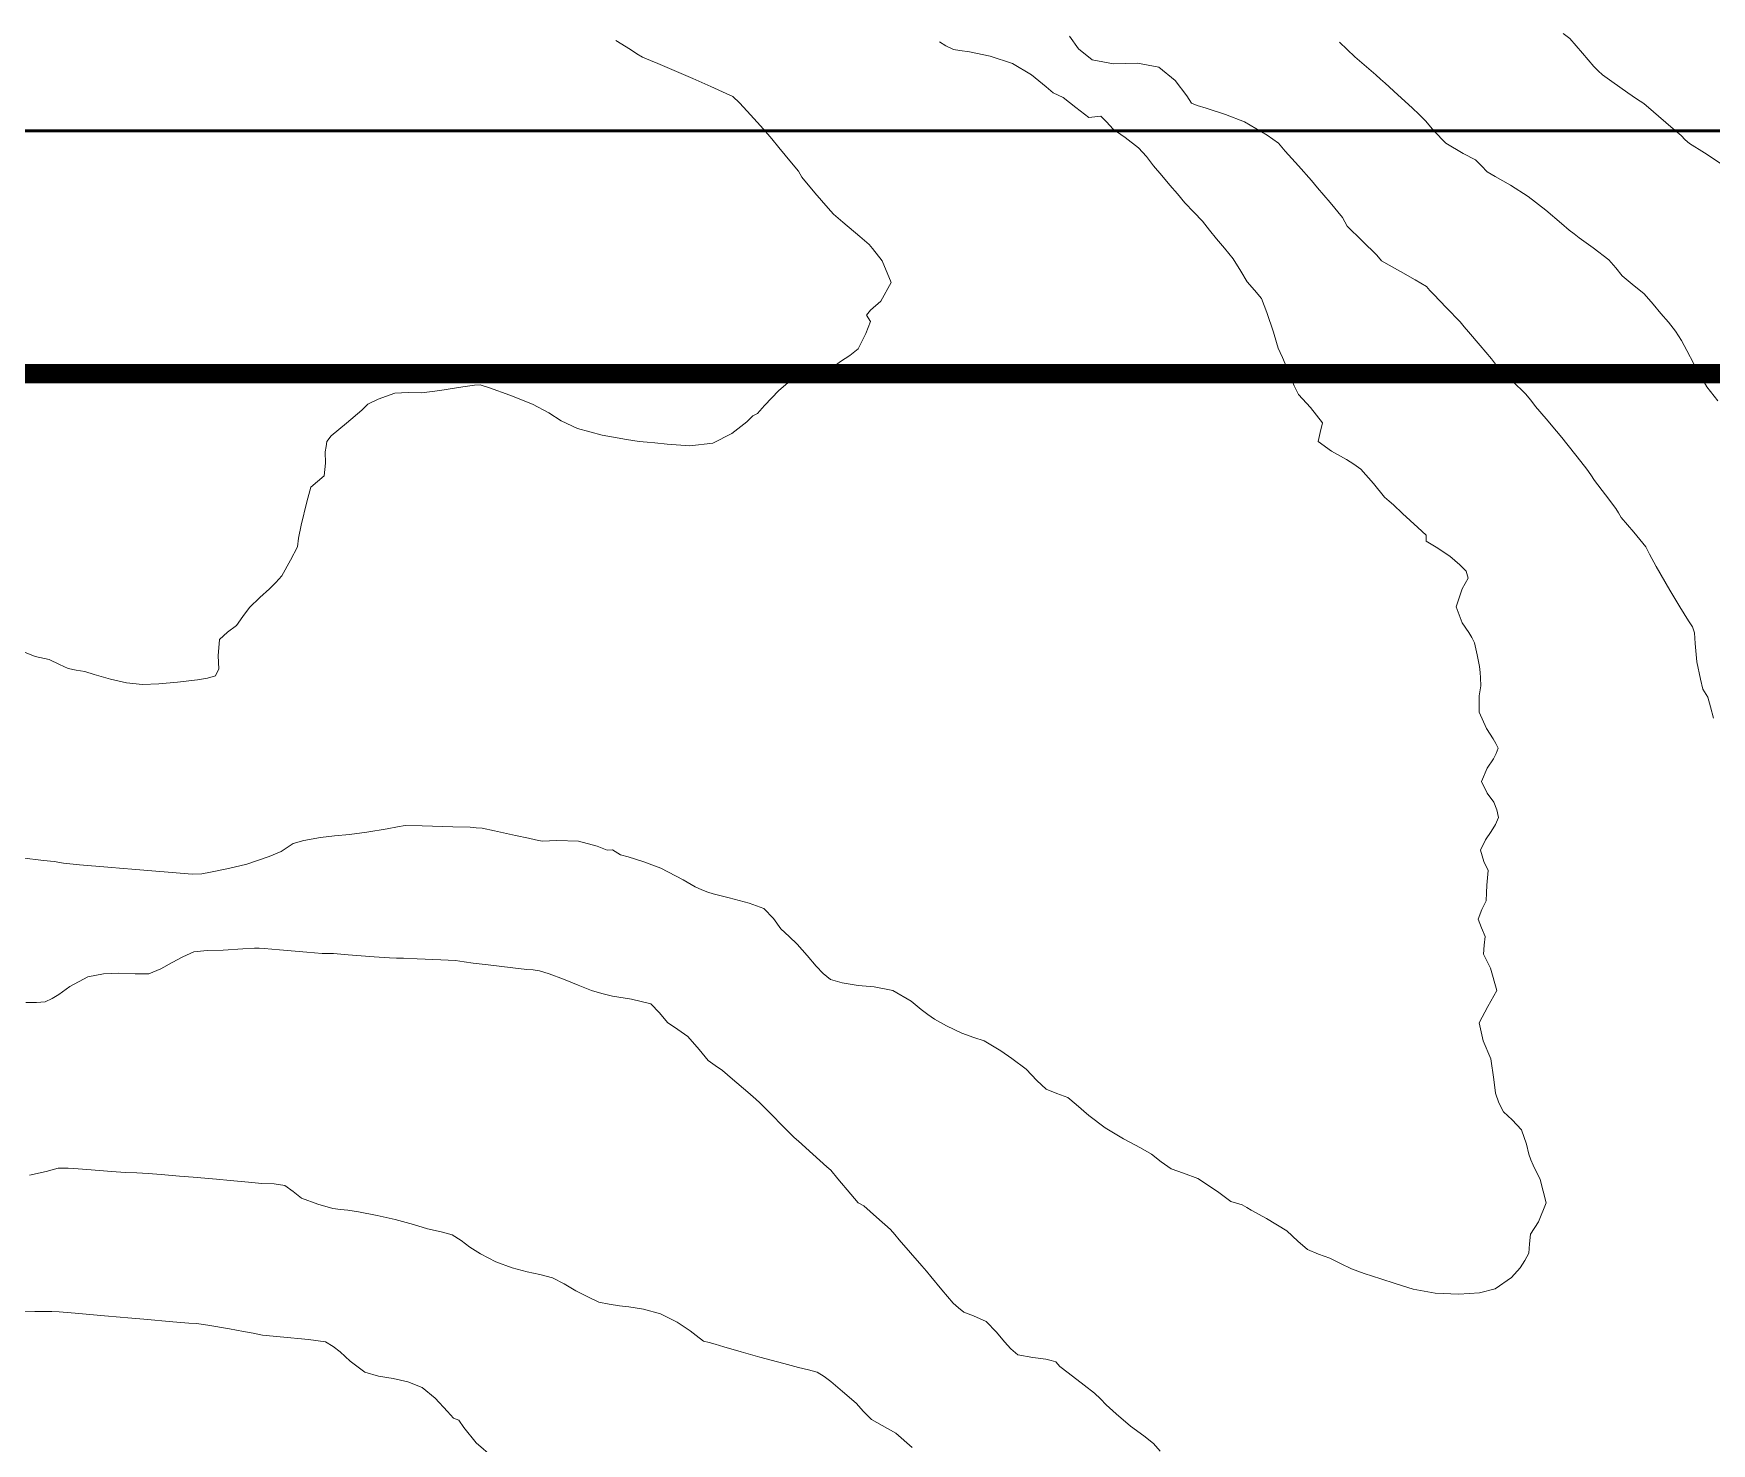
# Model space of a CAD drawing. Header units: metres. Extents: x 354768 to 355417, y 9249536 to 9250102.
# Drawn here: x 354942.66 to 354959.92, y 9249879.5 to 9249894 of the extents above; entities that cross this region are included whole.
import ezdxf

# ---------------------------------------------------------------- set-up
doc = ezdxf.new("R2010")
doc.units = ezdxf.units.M
doc.header["$LTSCALE"] = 0.25
doc.layers.add('CURVAS', color=33, linetype='CONTINUOUS', lineweight=13, true_color=0xb08860)
doc.layers.add('MARCO', color=7, linetype='CONTINUOUS', lineweight=50)

# ---------------------------------------------------------------- blocks, each defined once
blk = doc.blocks.new('CURVAS_DE_NIVEL')
at = {"layer": 'CURVAS'}
for points in [[(354956.089, 9249893.911), (354956.247, 9249893.761), (354956.393, 9249893.635), (354956.465, 9249893.574), (354956.512, 9249893.531), (354956.559, 9249893.488), (354956.69, 9249893.369), (354956.838, 9249893.234), (354956.91, 9249893.166), (354956.98, 9249893.098), (354957.06, 9249893), (354957.185, 9249892.872), (354957.362, 9249892.766), (354957.49, 9249892.699), (354957.55, 9249892.638), (354957.61, 9249892.577), (354957.693, 9249892.529), (354957.849, 9249892.44), (354958.03, 9249892.324), (354958.213, 9249892.182), (354958.373, 9249892.046), (354958.451, 9249891.977), (354958.503, 9249891.938), (354958.556, 9249891.899), (354958.699, 9249891.795), (354958.861, 9249891.67), (354958.931, 9249891.588), (354958.999, 9249891.506), (354959.102, 9249891.422), (354959.224, 9249891.321), (354959.317, 9249891.215), (354959.395, 9249891.118), (354959.473, 9249891.029), (354959.546, 9249890.939), (354959.608, 9249890.841), (354959.664, 9249890.74), (354959.736, 9249890.602), (354959.793, 9249890.493), (354959.83, 9249890.43), (354959.87, 9249890.367), (354959.981, 9249890.223)], [(354951.697, 9249879.454), (354951.527, 9249879.602), (354951.388, 9249879.682), (354951.276, 9249879.745), (354951.195, 9249879.826), (354951.118, 9249879.911), (354950.98, 9249880.033), (354950.858, 9249880.135), (354950.79, 9249880.185), (354950.719, 9249880.229), (354950.63, 9249880.254), (354950.528, 9249880.278), (354950.376, 9249880.318), (354950.13, 9249880.386), (354949.937, 9249880.441), (354949.76, 9249880.492), (354949.671, 9249880.518), (354949.606, 9249880.534), (354949.548, 9249880.55), (354949.474, 9249880.608), (354949.413, 9249880.654), (354949.277, 9249880.745), (354949.106, 9249880.831), (354948.933, 9249880.88), (354948.782, 9249880.901), (354948.685, 9249880.913), (354948.578, 9249880.929), (354948.473, 9249880.951), (354948.365, 9249881.001), (354948.238, 9249881.068), (354948.118, 9249881.139), (354947.995, 9249881.202), (354947.867, 9249881.235), (354947.736, 9249881.262), (354947.583, 9249881.304), (354947.412, 9249881.364), (354947.256, 9249881.446), (354947.146, 9249881.516), (354947.057, 9249881.583), (354946.966, 9249881.642), (354946.85, 9249881.674), (354946.71, 9249881.704), (354946.567, 9249881.748), (354946.379, 9249881.802), (354946.194, 9249881.842), (354946, 9249881.879), (354945.893, 9249881.897), (354945.815, 9249881.905), (354945.737, 9249881.915), (354945.584, 9249881.958), (354945.415, 9249882.019), (354945.329, 9249882.088), (354945.243, 9249882.152), (354945.132, 9249882.168), (354945.007, 9249882.172), (354944.871, 9249882.185), (354944.681, 9249882.202), (354944.542, 9249882.215), (354944.421, 9249882.226), (354944.3, 9249882.236), (354944.161, 9249882.248), (354943.972, 9249882.265), (354943.838, 9249882.275), (354943.721, 9249882.28), (354943.604, 9249882.285), (354943.459, 9249882.296), (354943.253, 9249882.313), (354943.118, 9249882.323), (354943.016, 9249882.329), (354942.913, 9249882.329), (354942.788, 9249882.296), (354942.619, 9249882.257)], [(354958.391, 9249893.999), (354958.46, 9249893.947), (354958.589, 9249893.799), (354958.707, 9249893.66), (354958.75, 9249893.617), (354958.795, 9249893.576), (354958.891, 9249893.507), (354959.055, 9249893.391), (354959.146, 9249893.327), (354959.219, 9249893.279), (354959.319, 9249893.194), (354959.499, 9249893.039), (354959.603, 9249892.949), (354959.646, 9249892.907), (354959.691, 9249892.867), (354959.843, 9249892.773), (354960.027, 9249892.652)], [(354947.385, 9249879.352), (354947.21, 9249879.504), (354947.083, 9249879.662), (354947.032, 9249879.737), (354946.978, 9249879.756), (354946.917, 9249879.825), (354946.788, 9249879.963), (354946.657, 9249880.074), (354946.509, 9249880.132), (354946.357, 9249880.164), (354946.207, 9249880.189), (354946.066, 9249880.23), (354945.914, 9249880.344), (354945.814, 9249880.44), (354945.739, 9249880.496), (354945.661, 9249880.543), (354945.487, 9249880.565), (354945.197, 9249880.593), (354945.015, 9249880.611), (354944.918, 9249880.63), (354944.82, 9249880.65), (354944.673, 9249880.675), (354944.452, 9249880.713), (354944.334, 9249880.732), (354944.257, 9249880.735), (354944.092, 9249880.749), (354943.792, 9249880.775), (354943.627, 9249880.79), (354943.551, 9249880.796), (354943.387, 9249880.81), (354943.087, 9249880.836), (354942.922, 9249880.85), (354942.847, 9249880.856), (354942.673, 9249880.855), (354942.445, 9249880.852)], [(354953.312, 9249893.973), (354953.405, 9249893.842), (354953.547, 9249893.729), (354953.766, 9249893.689), (354954.014, 9249893.694), (354954.233, 9249893.653), (354954.401, 9249893.516), (354954.521, 9249893.359), (354954.569, 9249893.283), (354954.626, 9249893.259), (354954.719, 9249893.232), (354954.917, 9249893.168), (354955.115, 9249893.09), (354955.346, 9249892.955), (354955.463, 9249892.872), (354955.498, 9249892.831), (354955.533, 9249892.788), (354955.668, 9249892.637), (354955.801, 9249892.488), (354955.864, 9249892.413), (354955.994, 9249892.26), (354956.123, 9249892.106), (354956.147, 9249892.062), (354956.171, 9249892.018), (354956.323, 9249891.868), (354956.473, 9249891.721), (354956.524, 9249891.661), (354956.602, 9249891.617), (354956.719, 9249891.552), (354956.87, 9249891.465), (354956.986, 9249891.396), (354957.021, 9249891.357), (354957.056, 9249891.317), (354957.191, 9249891.178), (354957.33, 9249891.033), (354957.374, 9249890.982), (354957.418, 9249890.931), (354957.536, 9249890.791), (354957.654, 9249890.652), (354957.696, 9249890.6), (354957.74, 9249890.549), (354957.869, 9249890.425), (354958.004, 9249890.293), (354958.057, 9249890.228), (354958.108, 9249890.163), (354958.215, 9249890.035), (354958.323, 9249889.908), (354958.377, 9249889.844), (354958.43, 9249889.78), (354958.536, 9249889.646), (354958.635, 9249889.518), (354958.674, 9249889.46), (354958.712, 9249889.402), (354958.825, 9249889.255), (354958.933, 9249889.114), (354958.96, 9249889.069), (354958.988, 9249889.023), (354959.116, 9249888.871), (354959.242, 9249888.721), (354959.279, 9249888.644), (354959.348, 9249888.516), (354959.487, 9249888.273), (354959.59, 9249888.104), (354959.681, 9249887.96), (354959.722, 9249887.896), (354959.742, 9249887.835), (354959.749, 9249887.726), (354959.767, 9249887.537), (354959.803, 9249887.359), (354959.829, 9249887.254), (354959.88, 9249887.173), (354959.907, 9249887.073), (354959.937, 9249886.958)], [(354954.247, 9249879.417), (354954.179, 9249879.498), (354954.078, 9249879.574), (354953.941, 9249879.675), (354953.793, 9249879.802), (354953.691, 9249879.894), (354953.631, 9249879.955), (354953.57, 9249880.016), (354953.465, 9249880.098), (354953.301, 9249880.223), (354953.213, 9249880.29), (354953.172, 9249880.335), (354953.126, 9249880.349), (354953.071, 9249880.364), (354952.937, 9249880.38), (354952.782, 9249880.409), (354952.71, 9249880.471), (354952.644, 9249880.543), (354952.562, 9249880.642), (354952.456, 9249880.75), (354952.326, 9249880.81), (354952.227, 9249880.846), (354952.171, 9249880.892), (354952.118, 9249880.941), (354952.002, 9249881.077), (354951.888, 9249881.214), (354951.842, 9249881.269), (354951.796, 9249881.323), (354951.678, 9249881.459), (354951.562, 9249881.593), (354951.518, 9249881.647), (354951.473, 9249881.699), (354951.33, 9249881.825), (354951.198, 9249881.94), (354951.141, 9249881.971), (354951.066, 9249882.06), (354950.932, 9249882.22), (354950.858, 9249882.307), (354950.818, 9249882.342), (354950.673, 9249882.474), (354950.527, 9249882.606), (354950.483, 9249882.645), (354950.39, 9249882.738), (354950.22, 9249882.907), (354950.128, 9249883), (354950.089, 9249883.04), (354950.006, 9249883.111), (354949.849, 9249883.245), (354949.746, 9249883.332), (354949.671, 9249883.383), (354949.599, 9249883.436), (354949.505, 9249883.55), (354949.388, 9249883.684), (354949.285, 9249883.756), (354949.18, 9249883.827), (354949.098, 9249883.928), (354949.008, 9249884.018), (354948.809, 9249884.068), (354948.615, 9249884.099), (354948.505, 9249884.125), (354948.397, 9249884.157), (354948.26, 9249884.211), (354948.108, 9249884.273), (354947.962, 9249884.326), (354947.862, 9249884.36), (354947.796, 9249884.367), (354947.731, 9249884.372), (354947.587, 9249884.389), (354947.336, 9249884.419), (354947.179, 9249884.438), (354947.089, 9249884.451), (354947, 9249884.463), (354946.847, 9249884.472), (354946.605, 9249884.483), (354946.464, 9249884.489), (354946.393, 9249884.49), (354946.321, 9249884.492), (354946.163, 9249884.504), (354945.895, 9249884.524), (354945.743, 9249884.535), (354945.686, 9249884.537), (354945.629, 9249884.538), (354945.469, 9249884.551), (354945.188, 9249884.576), (354945.031, 9249884.589), (354944.98, 9249884.59), (354944.93, 9249884.591), (354944.81, 9249884.584), (354944.61, 9249884.571), (354944.443, 9249884.567), (354944.308, 9249884.553), (354944.194, 9249884.504), (354944.083, 9249884.444), (354943.969, 9249884.38), (354943.843, 9249884.329), (354943.703, 9249884.327), (354943.536, 9249884.334), (354943.377, 9249884.329), (354943.217, 9249884.296), (354943.031, 9249884.196), (354942.918, 9249884.116), (354942.85, 9249884.074), (354942.78, 9249884.039), (354942.688, 9249884.034), (354942.581, 9249884.034)], [(354942.539, 9249885.519), (354942.762, 9249885.492), (354942.87, 9249885.483), (354942.966, 9249885.465), (354943.13, 9249885.45), (354943.422, 9249885.426), (354943.584, 9249885.412), (354943.671, 9249885.404), (354943.833, 9249885.391), (354944.125, 9249885.365), (354944.289, 9249885.352), (354944.389, 9249885.355), (354944.48, 9249885.372), (354944.665, 9249885.41), (354944.854, 9249885.457), (354945.081, 9249885.533), (354945.207, 9249885.585), (354945.268, 9249885.627), (354945.33, 9249885.669), (354945.439, 9249885.698), (354945.61, 9249885.731), (354945.755, 9249885.746), (354945.907, 9249885.759), (354946.086, 9249885.786), (354946.296, 9249885.82), (354946.402, 9249885.838), (354946.482, 9249885.853), (354946.655, 9249885.849), (354946.971, 9249885.84), (354947.151, 9249885.835), (354947.212, 9249885.83), (354947.273, 9249885.825), (354947.399, 9249885.798), (354947.617, 9249885.751), (354947.749, 9249885.723), (354947.82, 9249885.706), (354947.891, 9249885.692), (354948.042, 9249885.699), (354948.265, 9249885.693), (354948.456, 9249885.64), (354948.557, 9249885.6), (354948.612, 9249885.602), (354948.697, 9249885.552), (354948.774, 9249885.53), (354948.935, 9249885.48), (354949.112, 9249885.414), (354949.34, 9249885.296), (354949.465, 9249885.222), (354949.533, 9249885.192), (354949.595, 9249885.167), (354949.648, 9249885.151), (354949.702, 9249885.137), (354949.813, 9249885.11), (354950.018, 9249885.056), (354950.171, 9249884.998), (354950.269, 9249884.896), (354950.345, 9249884.792), (354950.43, 9249884.713), (354950.514, 9249884.634), (354950.616, 9249884.515), (354950.709, 9249884.406), (354950.779, 9249884.332), (354950.857, 9249884.269), (354950.975, 9249884.236), (354951.139, 9249884.208), (354951.306, 9249884.194), (354951.498, 9249884.155), (354951.684, 9249884.045), (354951.788, 9249883.959), (354951.856, 9249883.909), (354951.924, 9249883.86), (354952.05, 9249883.794), (354952.205, 9249883.718), (354952.33, 9249883.674), (354952.435, 9249883.637), (354952.522, 9249883.588), (354952.606, 9249883.535), (354952.721, 9249883.458), (354952.868, 9249883.348), (354952.979, 9249883.232), (354953.073, 9249883.14), (354953.183, 9249883.096), (354953.295, 9249883.054), (354953.383, 9249882.984), (354953.514, 9249882.871), (354953.68, 9249882.745), (354953.868, 9249882.63), (354954.043, 9249882.537), (354954.158, 9249882.473), (354954.256, 9249882.395), (354954.358, 9249882.321), (354954.485, 9249882.276), (354954.634, 9249882.221), (354954.835, 9249882.087), (354954.973, 9249881.987), (354955.032, 9249881.967), (354955.088, 9249881.95), (354955.136, 9249881.924), (354955.183, 9249881.896), (354955.338, 9249881.811), (354955.549, 9249881.684), (354955.663, 9249881.579), (354955.762, 9249881.492), (354955.874, 9249881.444), (354955.991, 9249881.403), (354956.101, 9249881.347), (354956.213, 9249881.292), (354956.344, 9249881.244), (354956.516, 9249881.192), (354956.663, 9249881.142), (354956.847, 9249881.085), (354957.075, 9249881.044), (354957.318, 9249881.033), (354957.53, 9249881.048), (354957.692, 9249881.088), (354957.861, 9249881.205), (354957.95, 9249881.305), (354957.998, 9249881.378), (354958.037, 9249881.455), (354958.046, 9249881.549), (354958.056, 9249881.651), (354958.138, 9249881.775), (354958.217, 9249881.971), (354958.155, 9249882.213), (354958.081, 9249882.359), (354958.059, 9249882.416), (354958.037, 9249882.474), (354958.015, 9249882.577), (354957.964, 9249882.723), (354957.866, 9249882.826), (354957.777, 9249882.909), (354957.73, 9249883.002), (354957.696, 9249883.101), (354957.679, 9249883.241), (354957.648, 9249883.454), (354957.569, 9249883.639), (354957.526, 9249883.825), (354957.617, 9249883.991), (354957.707, 9249884.157), (354957.645, 9249884.385), (354957.571, 9249884.531), (354957.58, 9249884.621), (354957.588, 9249884.711), (354957.55, 9249884.799), (354957.517, 9249884.891), (354957.555, 9249884.99), (354957.598, 9249885.079), (354957.603, 9249885.159), (354957.605, 9249885.238), (354957.613, 9249885.314), (354957.618, 9249885.39), (354957.575, 9249885.483), (354957.539, 9249885.598), (354957.591, 9249885.705), (354957.652, 9249885.791), (354957.694, 9249885.863), (354957.726, 9249885.937), (354957.709, 9249886.016), (354957.678, 9249886.094), (354957.609, 9249886.186), (354957.55, 9249886.307), (354957.609, 9249886.443), (354957.675, 9249886.539), (354957.701, 9249886.594), (354957.721, 9249886.647), (354957.699, 9249886.696), (354957.672, 9249886.744), (354957.604, 9249886.852), (354957.526, 9249887.019), (354957.528, 9249887.186), (354957.544, 9249887.29), (354957.541, 9249887.372), (354957.536, 9249887.427), (354957.529, 9249887.488), (354957.505, 9249887.61), (354957.479, 9249887.732), (354957.451, 9249887.786), (354957.421, 9249887.84), (354957.353, 9249887.939), (354957.29, 9249888.103), (354957.351, 9249888.288), (354957.415, 9249888.399), (354957.394, 9249888.471), (354957.329, 9249888.534), (354957.225, 9249888.624), (354957.084, 9249888.715), (354956.982, 9249888.777), (354956.981, 9249888.839), (354956.897, 9249888.919), (354956.74, 9249889.064), (354956.647, 9249889.15), (354956.601, 9249889.19), (354956.555, 9249889.231), (354956.439, 9249889.37), (354956.311, 9249889.52), (354956.238, 9249889.571), (354956.162, 9249889.619), (354956.008, 9249889.704), (354955.87, 9249889.802), (354955.891, 9249889.896), (354955.917, 9249889.995), (354955.792, 9249890.154), (354955.67, 9249890.288), (354955.625, 9249890.374), (354955.565, 9249890.519), (354955.504, 9249890.666), (354955.48, 9249890.719), (354955.459, 9249890.764), (354955.444, 9249890.82), (354955.41, 9249890.927), (354955.342, 9249891.131), (354955.287, 9249891.273), (354955.217, 9249891.36), (354955.142, 9249891.445), (354955.076, 9249891.555), (354954.997, 9249891.682), (354954.907, 9249891.792), (354954.825, 9249891.886), (354954.753, 9249891.978), (354954.68, 9249892.069), (354954.593, 9249892.162), (354954.501, 9249892.257), (354954.423, 9249892.349), (354954.346, 9249892.441), (354954.263, 9249892.54), (354954.179, 9249892.639), (354954.104, 9249892.733), (354954.024, 9249892.823), (354953.885, 9249892.929), (354953.763, 9249893.017), (354953.693, 9249893.092), (354953.635, 9249893.15), (354953.574, 9249893.143), (354953.512, 9249893.135), (354953.379, 9249893.237), (354953.248, 9249893.342), (354953.197, 9249893.366), (354953.145, 9249893.391), (354953.075, 9249893.452), (354952.922, 9249893.574), (354952.726, 9249893.692), (354952.497, 9249893.768), (354952.284, 9249893.812), (354952.186, 9249893.826), (354952.119, 9249893.834), (354952.042, 9249893.873), (354951.977, 9249893.914)], [(354942.48, 9249887.671), (354942.677, 9249887.593), (354942.821, 9249887.562), (354942.925, 9249887.51), (354943.014, 9249887.467), (354943.099, 9249887.451), (354943.185, 9249887.437), (354943.282, 9249887.408), (354943.449, 9249887.358), (354943.616, 9249887.32), (354943.781, 9249887.304), (354943.947, 9249887.309), (354944.139, 9249887.326), (354944.346, 9249887.352), (354944.448, 9249887.367), (354944.531, 9249887.392), (354944.564, 9249887.465), (354944.559, 9249887.598), (354944.573, 9249887.768), (354944.653, 9249887.842), (354944.747, 9249887.912), (354944.813, 9249888.003), (354944.88, 9249888.096), (354944.986, 9249888.199), (354945.084, 9249888.288), (354945.15, 9249888.354), (354945.211, 9249888.423), (354945.301, 9249888.582), (354945.373, 9249888.72), (354945.383, 9249888.809), (354945.412, 9249888.942), (354945.468, 9249889.184), (354945.51, 9249889.334), (354945.581, 9249889.392), (354945.648, 9249889.45), (354945.66, 9249889.581), (354945.659, 9249889.696), (354945.667, 9249889.753), (354945.675, 9249889.803), (354945.72, 9249889.86), (354945.877, 9249889.993), (354946.036, 9249890.127), (354946.098, 9249890.187), (354946.202, 9249890.238), (354946.374, 9249890.299), (354946.513, 9249890.306), (354946.654, 9249890.304), (354946.838, 9249890.328), (354947.074, 9249890.364), (354947.193, 9249890.383), (354947.254, 9249890.386), (354947.348, 9249890.355), (354947.559, 9249890.28), (354947.792, 9249890.186), (354947.958, 9249890.097), (354948.085, 9249890.016), (354948.255, 9249889.938), (354948.508, 9249889.869), (354948.758, 9249889.823), (354948.889, 9249889.803), (354948.969, 9249889.795), (354949.049, 9249889.789), (354949.174, 9249889.774), (354949.409, 9249889.76), (354949.646, 9249889.787), (354949.841, 9249889.886), (354949.994, 9249890.007), (354950.057, 9249890.067), (354950.103, 9249890.091), (354950.177, 9249890.173), (354950.324, 9249890.327), (354950.442, 9249890.428), (354950.565, 9249890.436), (354950.691, 9249890.44), (354950.833, 9249890.529), (354950.959, 9249890.627), (354951.055, 9249890.688), (354951.141, 9249890.756), (354951.219, 9249890.914), (354951.266, 9249891.039), (354951.225, 9249891.104), (354951.268, 9249891.155), (354951.372, 9249891.248), (354951.48, 9249891.437), (354951.388, 9249891.661), (354951.288, 9249891.789), (354951.252, 9249891.831), (354951.157, 9249891.912), (354950.984, 9249892.059), (354950.887, 9249892.141), (354950.83, 9249892.202), (354950.695, 9249892.362), (354950.561, 9249892.521), (354950.528, 9249892.583), (354950.456, 9249892.67), (354950.325, 9249892.828), (354950.253, 9249892.915), (354950.211, 9249892.965), (354950.135, 9249893.049), (354949.998, 9249893.201), (354949.92, 9249893.288), (354949.851, 9249893.35), (354949.781, 9249893.383), (354949.625, 9249893.453), (354949.438, 9249893.536), (354949.246, 9249893.619), (354949.079, 9249893.691), (354949.003, 9249893.723), (354948.922, 9249893.755), (354948.862, 9249893.789), (354948.797, 9249893.834), (354948.648, 9249893.928)]]:
    blk.add_lwpolyline(points, dxfattribs=at)

msp = doc.modelspace()

# ---------------------------------------------------------------- linework, layer by layer
at = {"layer": 'MARCO'}
msp.add_lwpolyline([(354798.5, 9249744.5), (355008.75, 9249744.5), (355008.75, 9249893), (354798.5, 9249893)], close=True, dxfattribs=at)
at = {"layer": 'MARCO', "const_width": 0.2}
msp.add_lwpolyline([(354804.75, 9249747), (355006.25, 9249747), (355006.25, 9249890.5), (354804.75, 9249890.5)], close=True, dxfattribs=at)

# ---------------------------------------------------------------- block references
at = {"layer": 'CURVAS'}
msp.add_blockref('CURVAS_DE_NIVEL', (0, 0), dxfattribs=at)

doc.saveas('drawing.dxf')
